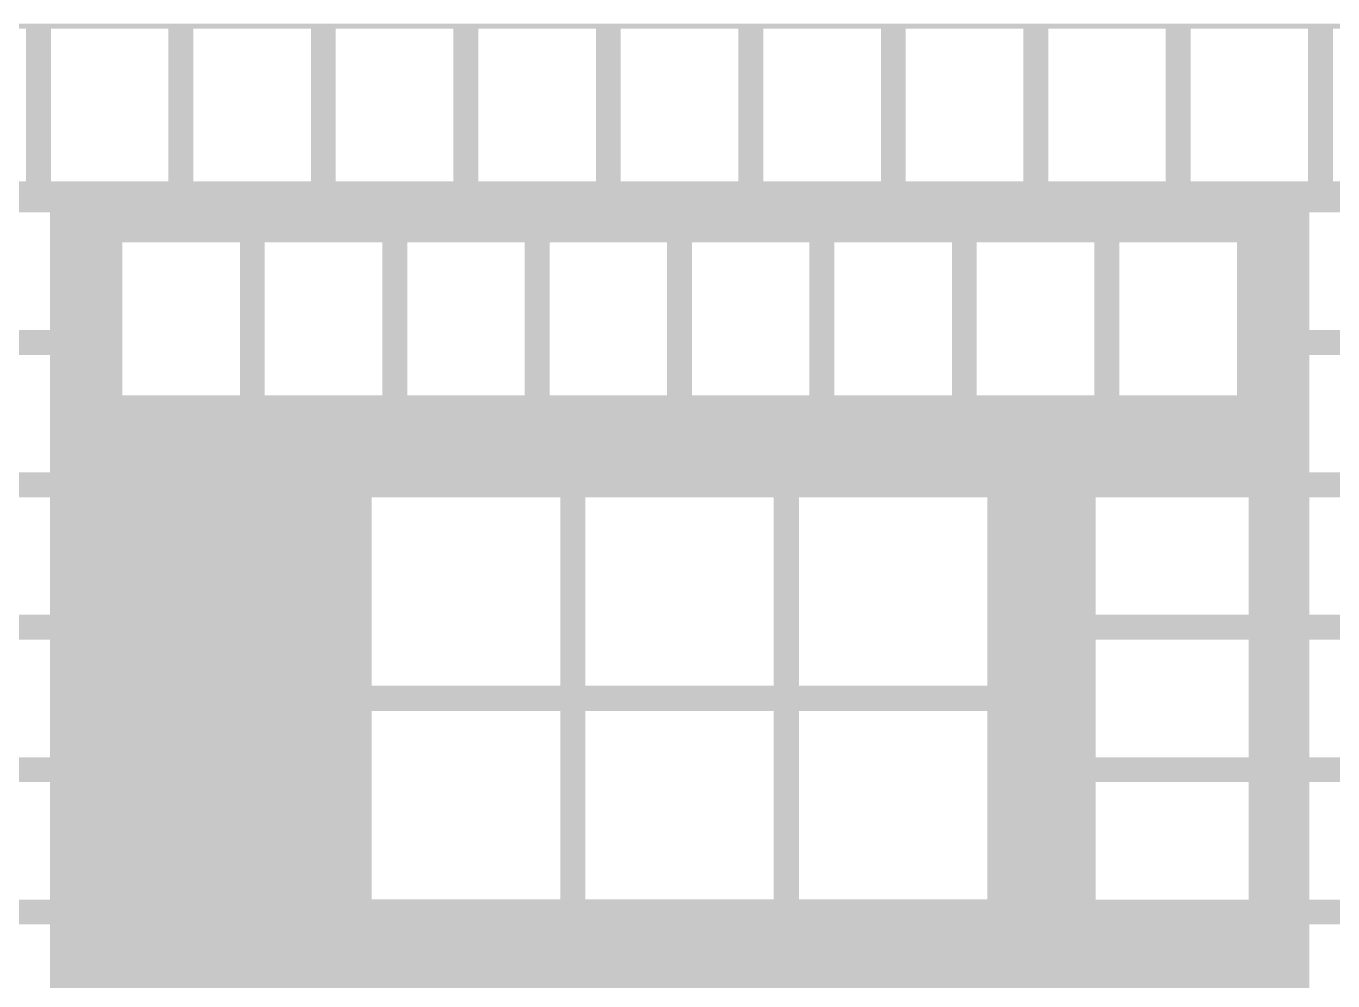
# Model space of a CAD drawing. Extents: x 0 to 3.48, y -0.08 to 2.34.
# Drawn here: x 1.234 to 1.6674, y 1.5365 to 1.8533 of the extents above; entities that cross this region are included whole.
import ezdxf

# ---------------------------------------------------------------- set-up
doc = ezdxf.new("R2010")
doc.units = 0
doc.layers.add('GTO', color=7, linetype='Continuous')

msp = doc.modelspace()

# ---------------------------------------------------------------- linework, layer by layer
at = {"layer": 'GTO'}
for points in [[(1.15815, 1.85248), (1.15762, 1.85406), (1.74322, 1.85248), (1.74388, 1.85406)], [(1.234, 1.85247), (1.23399, 1.85248), (1.2422, 1.85247), (1.24221, 1.85248)], [(1.234, 1.80173), (1.234, 1.85247), (1.2422, 1.80173), (1.2422, 1.85247)], [(1.2812, 1.85247), (1.28119, 1.85248), (1.2895, 1.85247), (1.28951, 1.85248)], [(1.2812, 1.80173), (1.2812, 1.85247), (1.2895, 1.80173), (1.2895, 1.85247)], [(1.3285, 1.85247), (1.32849, 1.85248), (1.3367, 1.85247), (1.33671, 1.85248)], [(1.3285, 1.80173), (1.3285, 1.85247), (1.3367, 1.80173), (1.3367, 1.85247)], [(1.3757, 1.85247), (1.37569, 1.85248), (1.384, 1.85247), (1.38401, 1.85248)], [(1.3757, 1.80173), (1.3757, 1.85247), (1.384, 1.80173), (1.384, 1.85247)], [(1.423, 1.85247), (1.42299, 1.85248), (1.4312, 1.85247), (1.43121, 1.85248)], [(1.423, 1.80173), (1.423, 1.85247), (1.4312, 1.80173), (1.4312, 1.85247)], [(1.4702, 1.85247), (1.47019, 1.85248), (1.4785, 1.85247), (1.47851, 1.85248)], [(1.4702, 1.80173), (1.4702, 1.85247), (1.4785, 1.80173), (1.4785, 1.85247)], [(1.5175, 1.85247), (1.51749, 1.85248), (1.5257, 1.85247), (1.52571, 1.85248)], [(1.5175, 1.80173), (1.5175, 1.85247), (1.5257, 1.80173), (1.5257, 1.85247)], [(1.5647, 1.85247), (1.56469, 1.85248), (1.573, 1.85247), (1.57301, 1.85248)], [(1.5647, 1.80173), (1.5647, 1.85247), (1.573, 1.80173), (1.573, 1.85247)], [(1.612, 1.85247), (1.61199, 1.85248), (1.6202, 1.85247), (1.62021, 1.85248)], [(1.612, 1.80173), (1.612, 1.85247), (1.6202, 1.80173), (1.6202, 1.85247)], [(1.6592, 1.85247), (1.65919, 1.85248), (1.6674, 1.85247), (1.66741, 1.85248)], [(1.6592, 1.80173), (1.6592, 1.85247), (1.6674, 1.80173), (1.6674, 1.85247)], [(1.15848, 1.79854), (1.15871, 1.79978), (1.74301, 1.79854), (1.7426, 1.79978)], [(1.15871, 1.79978), (1.15907, 1.80173), (1.7426, 1.79978), (1.74239, 1.80173)], [(1.23399, 1.80173), (1.23399, 1.80173), (1.28119, 1.80173), (1.24221, 1.80173)], [(1.23399, 1.80173), (1.234, 1.80173), (1.24221, 1.80173), (1.2422, 1.80173)], [(1.28119, 1.80173), (1.28119, 1.80173), (1.32849, 1.80173), (1.28951, 1.80173)], [(1.28119, 1.80173), (1.2812, 1.80173), (1.28951, 1.80173), (1.2895, 1.80173)], [(1.32849, 1.80173), (1.32849, 1.80173), (1.37569, 1.80173), (1.33671, 1.80173)], [(1.32849, 1.80173), (1.3285, 1.80173), (1.33671, 1.80173), (1.3367, 1.80173)], [(1.37569, 1.80173), (1.37569, 1.80173), (1.42299, 1.80173), (1.38401, 1.80173)], [(1.37569, 1.80173), (1.3757, 1.80173), (1.38401, 1.80173), (1.384, 1.80173)], [(1.42299, 1.80173), (1.42299, 1.80173), (1.47019, 1.80173), (1.43121, 1.80173)], [(1.42299, 1.80173), (1.423, 1.80173), (1.43121, 1.80173), (1.4312, 1.80173)], [(1.47019, 1.80173), (1.47019, 1.80173), (1.51749, 1.80173), (1.47851, 1.80173)], [(1.47019, 1.80173), (1.4702, 1.80173), (1.47851, 1.80173), (1.4785, 1.80173)], [(1.51749, 1.80173), (1.51749, 1.80173), (1.56469, 1.80173), (1.52571, 1.80173)], [(1.51749, 1.80173), (1.5175, 1.80173), (1.52571, 1.80173), (1.5257, 1.80173)], [(1.56469, 1.80173), (1.56469, 1.80173), (1.61199, 1.80173), (1.57301, 1.80173)], [(1.56469, 1.80173), (1.5647, 1.80173), (1.57301, 1.80173), (1.573, 1.80173)], [(1.61199, 1.80173), (1.61199, 1.80173), (1.65919, 1.80173), (1.62021, 1.80173)], [(1.61199, 1.80173), (1.612, 1.80173), (1.62021, 1.80173), (1.6202, 1.80173)], [(1.65919, 1.80173), (1.65919, 1.80173), (1.70639, 1.80173), (1.66741, 1.80173)], [(1.65919, 1.80173), (1.6592, 1.80173), (1.66741, 1.80173), (1.6674, 1.80173)], [(1.15561, 1.79302), (1.15705, 1.79509), (1.74568, 1.79302), (1.74446, 1.79509)], [(1.15705, 1.79509), (1.15753, 1.79624), (1.74446, 1.79509), (1.74378, 1.79624)], [(1.15753, 1.79624), (1.15848, 1.79854), (1.74378, 1.79624), (1.74301, 1.79854)], [(1.15435, 1.7915), (1.15491, 1.79202), (1.7471, 1.7915), (1.74661, 1.79202)], [(1.15491, 1.79202), (1.15561, 1.79302), (1.74661, 1.79202), (1.74568, 1.79302)], [(1.24188, 1.79149), (1.24187, 1.7915), (1.65963, 1.79149), (1.65963, 1.7915)], [(1.24188, 1.78158), (1.24188, 1.79149), (1.65963, 1.78158), (1.65963, 1.79149)], [(1.24188, 1.78157), (1.24188, 1.78158), (1.2659, 1.78157), (1.26591, 1.78158)], [(1.24188, 1.75251), (1.24188, 1.78157), (1.2659, 1.75251), (1.2659, 1.78157)], [(1.3049, 1.78157), (1.30489, 1.78158), (1.3131, 1.78157), (1.31311, 1.78158)], [(1.3049, 1.73083), (1.3049, 1.78157), (1.3131, 1.73083), (1.3131, 1.78157)], [(1.3521, 1.78157), (1.35209, 1.78158), (1.3604, 1.78157), (1.36041, 1.78158)], [(1.3521, 1.73083), (1.3521, 1.78157), (1.3604, 1.73083), (1.3604, 1.78157)], [(1.3994, 1.78157), (1.39939, 1.78158), (1.4076, 1.78157), (1.40761, 1.78158)], [(1.3994, 1.73083), (1.3994, 1.78157), (1.4076, 1.73083), (1.4076, 1.78157)], [(1.4466, 1.78157), (1.44659, 1.78158), (1.4548, 1.78157), (1.45481, 1.78158)], [(1.4466, 1.73083), (1.4466, 1.78157), (1.4548, 1.73083), (1.4548, 1.78157)], [(1.4938, 1.78157), (1.49379, 1.78158), (1.5021, 1.78157), (1.50211, 1.78158)], [(1.4938, 1.73083), (1.4938, 1.78157), (1.5021, 1.73083), (1.5021, 1.78157)], [(1.5411, 1.78157), (1.54109, 1.78158), (1.5493, 1.78157), (1.54931, 1.78158)], [(1.5411, 1.73083), (1.5411, 1.78157), (1.5493, 1.73083), (1.5493, 1.78157)], [(1.5883, 1.78157), (1.58829, 1.78158), (1.5966, 1.78157), (1.59661, 1.78158)], [(1.5883, 1.73083), (1.5883, 1.78157), (1.5966, 1.73083), (1.5966, 1.78157)], [(1.63559, 1.78158), (1.59661, 1.78158), (1.65963, 1.78158)], [(1.6356, 1.78157), (1.63559, 1.78158), (1.65963, 1.78157), (1.65963, 1.78158)], [(1.6356, 1.75251), (1.6356, 1.78157), (1.65963, 1.75251), (1.65963, 1.78157)], [(1.15491, 1.74872), (1.15705, 1.75179), (1.2659, 1.74872), (1.2659, 1.75179)], [(1.15705, 1.75179), (1.15734, 1.7525), (1.2659, 1.75179), (1.2659, 1.7525)], [(1.15734, 1.7525), (1.15734, 1.7525), (1.24187, 1.7525), (1.19113, 1.7525)], [(1.24187, 1.7525), (1.24188, 1.75251), (1.2659, 1.7525), (1.2659, 1.75251)], [(1.6356, 1.7525), (1.6356, 1.75251), (1.65963, 1.7525), (1.65963, 1.75251)], [(1.6356, 1.74972), (1.6356, 1.7525), (1.74568, 1.74972), (1.74404, 1.7525)], [(1.6356, 1.7525), (1.6356, 1.7525), (1.71037, 1.7525), (1.65963, 1.7525)], [(1.15218, 1.74618), (1.15491, 1.74872), (1.2659, 1.74618), (1.2659, 1.74872)], [(1.6356, 1.74699), (1.6356, 1.74972), (1.74823, 1.74699), (1.74568, 1.74972)], [(1.6356, 1.74485), (1.6356, 1.74699), (1.75129, 1.74485), (1.74823, 1.74699)], [(1.14873, 1.7442), (1.14896, 1.74428), (1.2659, 1.7442), (1.2659, 1.74428)], [(1.14896, 1.74428), (1.15218, 1.74618), (1.2659, 1.74428), (1.2659, 1.74618)], [(1.24188, 1.74419), (1.24187, 1.7442), (1.2659, 1.74419), (1.2659, 1.7442)], [(1.24188, 1.73083), (1.24188, 1.74419), (1.2659, 1.73083), (1.2659, 1.74419)], [(1.6356, 1.7442), (1.6356, 1.74485), (1.75286, 1.7442), (1.75129, 1.74485)], [(1.6356, 1.74419), (1.6356, 1.7442), (1.65963, 1.74419), (1.65963, 1.7442)], [(1.6356, 1.73083), (1.6356, 1.74419), (1.65963, 1.73083), (1.65963, 1.74419)], [(1.24188, 1.70521), (1.24188, 1.73083), (1.65963, 1.70521), (1.65963, 1.73083)], [(1.24188, 1.73083), (1.24188, 1.73083), (1.30489, 1.73083), (1.26591, 1.73083)], [(1.24188, 1.73083), (1.24188, 1.73083), (1.26591, 1.73083), (1.2659, 1.73083)], [(1.30489, 1.73083), (1.30489, 1.73083), (1.35209, 1.73083), (1.31311, 1.73083)], [(1.30489, 1.73083), (1.3049, 1.73083), (1.31311, 1.73083), (1.3131, 1.73083)], [(1.35209, 1.73083), (1.35209, 1.73083), (1.39939, 1.73083), (1.36041, 1.73083)], [(1.35209, 1.73083), (1.3521, 1.73083), (1.36041, 1.73083), (1.3604, 1.73083)], [(1.39939, 1.73083), (1.39939, 1.73083), (1.44659, 1.73083), (1.40761, 1.73083)], [(1.39939, 1.73083), (1.3994, 1.73083), (1.40761, 1.73083), (1.4076, 1.73083)], [(1.44659, 1.73083), (1.44659, 1.73083), (1.49379, 1.73083), (1.45481, 1.73083)], [(1.44659, 1.73083), (1.4466, 1.73083), (1.45481, 1.73083), (1.4548, 1.73083)], [(1.49379, 1.73083), (1.49379, 1.73083), (1.54109, 1.73083), (1.50211, 1.73083)], [(1.49379, 1.73083), (1.4938, 1.73083), (1.50211, 1.73083), (1.5021, 1.73083)], [(1.54109, 1.73083), (1.54109, 1.73083), (1.58829, 1.73083), (1.54931, 1.73083)], [(1.54109, 1.73083), (1.5411, 1.73083), (1.54931, 1.73083), (1.5493, 1.73083)], [(1.58829, 1.73083), (1.58829, 1.73083), (1.63559, 1.73083), (1.59661, 1.73083)], [(1.58829, 1.73083), (1.5883, 1.73083), (1.59661, 1.73083), (1.5966, 1.73083)], [(1.15218, 1.70288), (1.15304, 1.70369), (1.74938, 1.70288), (1.74823, 1.70369)], [(1.15304, 1.70369), (1.15467, 1.7052), (1.74823, 1.70369), (1.74682, 1.7052)], [(1.15467, 1.7052), (1.15467, 1.7052), (1.24187, 1.7052), (1.19113, 1.7052)], [(1.24187, 1.7052), (1.24188, 1.70521), (1.65963, 1.7052), (1.65963, 1.70521)], [(1.24187, 1.7052), (1.24187, 1.7052), (1.71037, 1.7052), (1.65963, 1.7052)], [(1.10825, 1.697), (1.10825, 1.6994), (1.80115, 1.697), (1.80115, 1.6994)], [(1.10825, 1.6994), (1.10825, 1.6994), (1.80115, 1.6994), (1.7597, 1.6994)], [(1.1417, 1.6994), (1.14214, 1.69945), (1.7597, 1.6994), (1.75842, 1.69945)], [(1.14214, 1.69945), (1.14542, 1.6998), (1.75842, 1.69945), (1.75649, 1.6998)], [(1.14542, 1.6998), (1.14638, 1.70012), (1.75649, 1.6998), (1.75474, 1.70012)], [(1.14638, 1.70012), (1.14896, 1.70098), (1.75474, 1.70012), (1.75268, 1.70098)], [(1.14896, 1.70098), (1.14993, 1.70155), (1.75268, 1.70098), (1.75129, 1.70155)], [(1.14993, 1.70155), (1.15218, 1.70288), (1.75129, 1.70155), (1.74938, 1.70288)], [(1.24187, 1.697), (1.19114, 1.697), (1.58873, 1.697), (1.58874, 1.697)], [(1.24188, 1.69699), (1.24187, 1.697), (1.58873, 1.69699), (1.58873, 1.697)], [(1.24188, 1.69695), (1.24188, 1.69699), (1.58873, 1.69695), (1.58873, 1.69699)], [(1.24188, 1.69694), (1.24188, 1.69695), (1.34865, 1.69694), (1.34866, 1.69695)], [(1.24188, 1.65801), (1.24188, 1.69694), (1.34865, 1.65801), (1.34865, 1.69694)], [(1.41115, 1.69694), (1.41114, 1.69695), (1.41945, 1.69694), (1.41946, 1.69695)], [(1.41115, 1.63446), (1.41115, 1.69694), (1.41945, 1.63446), (1.41945, 1.69694)], [(1.48195, 1.69694), (1.48194, 1.69695), (1.49035, 1.69694), (1.49036, 1.69695)], [(1.48195, 1.63446), (1.48195, 1.69694), (1.49035, 1.63446), (1.49035, 1.69694)], [(1.55285, 1.69694), (1.55284, 1.69695), (1.58873, 1.69694), (1.58873, 1.69695)], [(1.55285, 1.65801), (1.55285, 1.69694), (1.58873, 1.65801), (1.58873, 1.69694)], [(1.63948, 1.69699), (1.63947, 1.697), (1.65963, 1.69699), (1.65963, 1.697)], [(1.63948, 1.65801), (1.63948, 1.69699), (1.65963, 1.65801), (1.65963, 1.69699)], [(1.10825, 1.6497), (1.10825, 1.656), (1.34865, 1.6497), (1.34865, 1.656)], [(1.1417, 1.656), (1.14542, 1.6564), (1.34865, 1.656), (1.34865, 1.6564)], [(1.14542, 1.6564), (1.14896, 1.65758), (1.34865, 1.6564), (1.34865, 1.65758)], [(1.14896, 1.65758), (1.14968, 1.658), (1.34865, 1.65758), (1.34865, 1.658)], [(1.14968, 1.658), (1.14968, 1.658), (1.24187, 1.658), (1.19113, 1.658)], [(1.24187, 1.658), (1.24188, 1.65801), (1.34865, 1.658), (1.34865, 1.65801)], [(1.55285, 1.658), (1.55285, 1.65801), (1.58873, 1.658), (1.58873, 1.65801)], [(1.55285, 1.65672), (1.55285, 1.658), (1.75474, 1.65672), (1.75166, 1.658)], [(1.55285, 1.658), (1.55285, 1.658), (1.63947, 1.658), (1.58873, 1.658)], [(1.55285, 1.65605), (1.55285, 1.65672), (1.75842, 1.65605), (1.75474, 1.65672)], [(1.55285, 1.656), (1.55285, 1.65605), (1.7597, 1.656), (1.75842, 1.65605)], [(1.55285, 1.6497), (1.55285, 1.656), (1.80115, 1.6497), (1.80115, 1.656)], [(1.55285, 1.656), (1.55285, 1.656), (1.80115, 1.656), (1.7597, 1.656)], [(1.63947, 1.658), (1.63948, 1.65801), (1.65963, 1.658), (1.65963, 1.65801)], [(1.63947, 1.658), (1.63947, 1.658), (1.71037, 1.658), (1.65963, 1.658)], [(1.24188, 1.64969), (1.24187, 1.6497), (1.34865, 1.64969), (1.34865, 1.6497)], [(1.24188, 1.63446), (1.24188, 1.64969), (1.34865, 1.63446), (1.34865, 1.64969)], [(1.55285, 1.64969), (1.55285, 1.6497), (1.58873, 1.64969), (1.58874, 1.6497)], [(1.55285, 1.63446), (1.55285, 1.64969), (1.58873, 1.63446), (1.58873, 1.64969)], [(1.63948, 1.64969), (1.63947, 1.6497), (1.65963, 1.64969), (1.65963, 1.6497)], [(1.63948, 1.61071), (1.63948, 1.64969), (1.65963, 1.61071), (1.65963, 1.64969)], [(1.24188, 1.63445), (1.24188, 1.63446), (1.34866, 1.63445), (1.34865, 1.63446)], [(1.24188, 1.62605), (1.24188, 1.63445), (1.58873, 1.62605), (1.58873, 1.63445)], [(1.24188, 1.63445), (1.24188, 1.63445), (1.41114, 1.63445), (1.34866, 1.63445)], [(1.41114, 1.63445), (1.41115, 1.63446), (1.41946, 1.63445), (1.41945, 1.63446)], [(1.41114, 1.63445), (1.41114, 1.63445), (1.48194, 1.63445), (1.41946, 1.63445)], [(1.48194, 1.63445), (1.48195, 1.63446), (1.49036, 1.63445), (1.49035, 1.63446)], [(1.48194, 1.63445), (1.48194, 1.63445), (1.55284, 1.63445), (1.49036, 1.63445)], [(1.55284, 1.63445), (1.55285, 1.63446), (1.58873, 1.63445), (1.58873, 1.63446)], [(1.24188, 1.62604), (1.24188, 1.62605), (1.34865, 1.62604), (1.34866, 1.62605)], [(1.24188, 1.61071), (1.24188, 1.62604), (1.34865, 1.61071), (1.34865, 1.62604)], [(1.41115, 1.62604), (1.41114, 1.62605), (1.41945, 1.62604), (1.41946, 1.62605)], [(1.41115, 1.56356), (1.41115, 1.62604), (1.41945, 1.56356), (1.41945, 1.62604)], [(1.48195, 1.62604), (1.48194, 1.62605), (1.49035, 1.62604), (1.49036, 1.62605)], [(1.48195, 1.56356), (1.48195, 1.62604), (1.49035, 1.56356), (1.49035, 1.62604)], [(1.55285, 1.62604), (1.55284, 1.62605), (1.58873, 1.62604), (1.58873, 1.62605)], [(1.55285, 1.61071), (1.55285, 1.62604), (1.58873, 1.61071), (1.58873, 1.62604)], [(1.10825, 1.6044), (1.10825, 1.6107), (1.34865, 1.6044), (1.34865, 1.6107)], [(1.10825, 1.6107), (1.10825, 1.6107), (1.24187, 1.6107), (1.19113, 1.6107)], [(1.24187, 1.6107), (1.24188, 1.61071), (1.34865, 1.6107), (1.34865, 1.61071)], [(1.55285, 1.6107), (1.55285, 1.61071), (1.58873, 1.6107), (1.58873, 1.61071)], [(1.55285, 1.6044), (1.55285, 1.6107), (1.80115, 1.6044), (1.80115, 1.6107)], [(1.55285, 1.6107), (1.55285, 1.6107), (1.63947, 1.6107), (1.58873, 1.6107)], [(1.63947, 1.6107), (1.63948, 1.61071), (1.65963, 1.6107), (1.65963, 1.61071)], [(1.63947, 1.6107), (1.63947, 1.6107), (1.71037, 1.6107), (1.65963, 1.6107)], [(1.14299, 1.60435), (1.1417, 1.6044), (1.34865, 1.60435), (1.34865, 1.6044)], [(1.14666, 1.60368), (1.14299, 1.60435), (1.34865, 1.60368), (1.34865, 1.60435)], [(1.1495, 1.6025), (1.14666, 1.60368), (1.34865, 1.6025), (1.34865, 1.60368)], [(1.55285, 1.604), (1.55285, 1.6044), (1.75599, 1.604), (1.7597, 1.6044)], [(1.55285, 1.60282), (1.55285, 1.604), (1.75244, 1.60282), (1.75599, 1.604)], [(1.24188, 1.60249), (1.24187, 1.6025), (1.34865, 1.60249), (1.34865, 1.6025)], [(1.24188, 1.56356), (1.24188, 1.60249), (1.34865, 1.56356), (1.34865, 1.60249)], [(1.55285, 1.6025), (1.55285, 1.60282), (1.7519, 1.6025), (1.75244, 1.60282)], [(1.55285, 1.60249), (1.55285, 1.6025), (1.58873, 1.60249), (1.58874, 1.6025)], [(1.55285, 1.56356), (1.55285, 1.60249), (1.58873, 1.56356), (1.58873, 1.60249)], [(1.63948, 1.60249), (1.63947, 1.6025), (1.65963, 1.60249), (1.65963, 1.6025)], [(1.63948, 1.56351), (1.63948, 1.60249), (1.65963, 1.56351), (1.65963, 1.60249)], [(1.10825, 1.5611), (1.10825, 1.5635), (1.80115, 1.5611), (1.80115, 1.5635)], [(1.10825, 1.5635), (1.10825, 1.5635), (1.24187, 1.5635), (1.19113, 1.5635)], [(1.14299, 1.56105), (1.1417, 1.5611), (1.75926, 1.56105), (1.7597, 1.5611)], [(1.14491, 1.5607), (1.14299, 1.56105), (1.75599, 1.5607), (1.75926, 1.56105)], [(1.14666, 1.56038), (1.14491, 1.5607), (1.75503, 1.56038), (1.75599, 1.5607)], [(1.14873, 1.55952), (1.14666, 1.56038), (1.75244, 1.55952), (1.75503, 1.56038)], [(1.24187, 1.5635), (1.24188, 1.56351), (1.58873, 1.5635), (1.58873, 1.56351)], [(1.24187, 1.5635), (1.24187, 1.5635), (1.63947, 1.5635), (1.58873, 1.5635)], [(1.24188, 1.56355), (1.24188, 1.56356), (1.34866, 1.56355), (1.34865, 1.56356)], [(1.24188, 1.56351), (1.24188, 1.56355), (1.58873, 1.56351), (1.58873, 1.56355)], [(1.24188, 1.56355), (1.24188, 1.56355), (1.41114, 1.56355), (1.34866, 1.56355)], [(1.41114, 1.56355), (1.41115, 1.56356), (1.41946, 1.56355), (1.41945, 1.56356)], [(1.41114, 1.56355), (1.41114, 1.56355), (1.48194, 1.56355), (1.41946, 1.56355)], [(1.48194, 1.56355), (1.48195, 1.56356), (1.49036, 1.56355), (1.49035, 1.56356)], [(1.48194, 1.56355), (1.48194, 1.56355), (1.55284, 1.56355), (1.49036, 1.56355)], [(1.55284, 1.56355), (1.55285, 1.56356), (1.58873, 1.56355), (1.58873, 1.56356)], [(1.63947, 1.5635), (1.63948, 1.56351), (1.65963, 1.5635), (1.65963, 1.56351)], [(1.63947, 1.5635), (1.63947, 1.5635), (1.71037, 1.5635), (1.65963, 1.5635)], [(1.15011, 1.55895), (1.14873, 1.55952), (1.75147, 1.55895), (1.75244, 1.55952)], [(1.15202, 1.55762), (1.15011, 1.55895), (1.74923, 1.55762), (1.75147, 1.55895)], [(1.15318, 1.55681), (1.15202, 1.55762), (1.74836, 1.55681), (1.74923, 1.55762)], [(1.15458, 1.5553), (1.15318, 1.55681), (1.74673, 1.5553), (1.74836, 1.55681)], [(1.24188, 1.55529), (1.24187, 1.5553), (1.65963, 1.55529), (1.65963, 1.5553)], [(1.24188, 1.52968), (1.24188, 1.55529), (1.65963, 1.52968), (1.65963, 1.55529)]]:
    msp.add_solid(points, dxfattribs=at)

doc.saveas('drawing.dxf')
